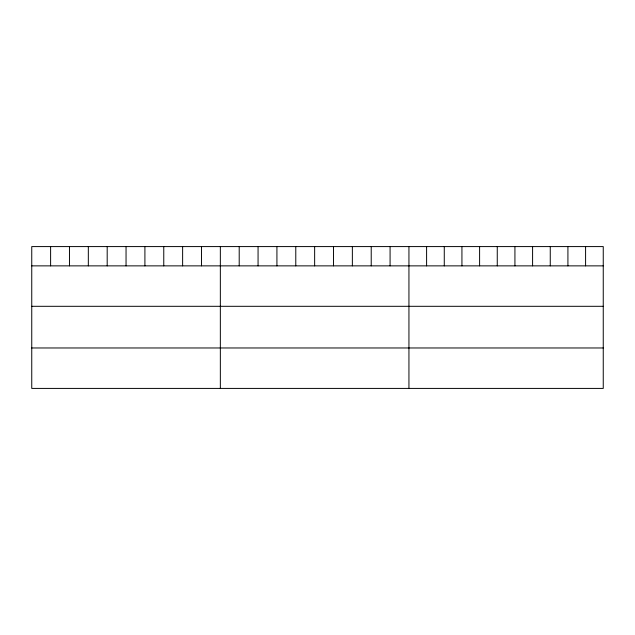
<?xml version="1.0" encoding="UTF-8"?>
<svg xmlns="http://www.w3.org/2000/svg" width="635" height="635" viewBox="0 0 635 635"><rect width="100%" height="100%" fill="white"/><g stroke="black" fill="none" stroke-linecap="round" stroke-linejoin="round"><path stroke-width="0.95" d="M603.25 306.308L603.25 246.586L31.75 246.586L31.75 388.414L603.25 388.414L603.25 306.308L31.75 306.308M31.75 265.867L603.25 265.867M31.75 347.972L603.25 347.972M585.589 246.586L585.589 265.867M567.92 246.586L567.92 265.867M550.259 246.586L550.259 265.867M532.59 246.586L532.59 265.867M514.929 246.586L514.929 265.867M497.261 246.586L497.261 265.867M479.6 246.586L479.6 265.867M461.931 246.586L461.931 265.867M444.27 246.586L444.27 265.867M426.601 246.586L426.601 265.867M408.94 246.586L408.94 388.414M390.08 246.586L390.08 265.867M371.221 246.586L371.221 265.867M352.361 246.586L352.361 265.867M333.502 246.586L333.502 265.867M314.642 246.586L314.642 265.867M295.783 246.586L295.783 265.867M276.923 246.586L276.923 265.867M258.064 246.586L258.064 265.867M239.204 246.586L239.204 265.867M220.345 246.586L220.345 388.414M201.486 246.586L201.486 265.867M182.626 246.586L182.626 265.867M163.766 246.586L163.766 265.867M144.907 246.586L144.907 265.867M126.047 246.586L126.047 265.867M107.188 246.586L107.188 265.867M88.328 246.586L88.328 265.867M69.469 246.586L69.469 265.867M50.609 246.586L50.609 265.867"/></g></svg>
